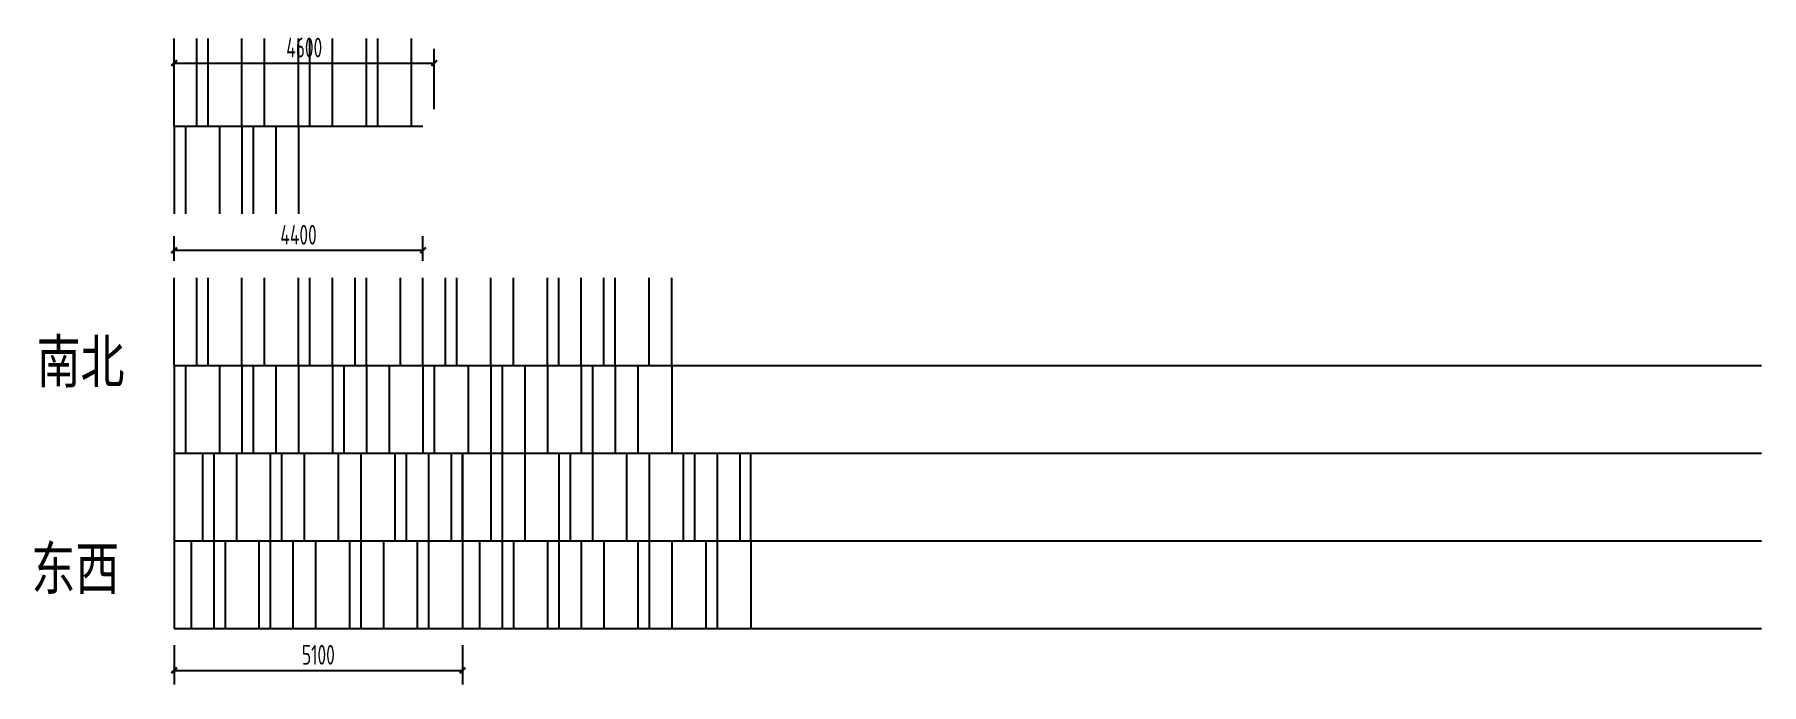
# Model space of a CAD drawing. Extents: x -863035 to 270371, y -8918 to 240488.
# Drawn here: x -189311 to -158775, y 99897 to 111395 of the extents above; entities that cross this region are included whole.
import ezdxf

# ---------------------------------------------------------------- set-up
doc = ezdxf.new("R2010")
doc.units = 0
doc.header["$LTSCALE"] = 1000
doc.header["$MEASUREMENT"] = 0
for name, color, linetype in [('01-标注_尺寸', 124, 'Continuous'), ('A-C_窗', 140, 'Continuous'), ('E-墙面分格', 146, 'Continuous')]:
    doc.layers.add(name, color=color, linetype=linetype)
doc.layers.add('04-不打印_辅助线', color=165, linetype='Continuous', plot=False)
doc.styles.add('_TCH_DIM_T3', font='ROS1', dxfattribs={"width": 0.75, "bigfont": 'JD'})
doc.styles.add('_TCH_LABEL', font='', dxfattribs={"width": 0.75})
doc.styles.get('_TCH_LABEL').set_extended_font_data('SimSun')
doc.dimstyles.new('_TCH_ARCH&&100', dxfattribs={"dimtxt": 350, "dimasz": 100, "dimexe": 250, "dimexo": 300, "dimgap": 100, "dimtad": 1, "dimdec": 0, "dimzin": 0, "dimdsep": 46, "dimtxsty": '_TCH_DIM_T3', "dimblk": 'ARCHTICK', "dimcen": 0.09, "dimclrt": 7, "dimazin": 2, "dimtfac": 1, "dimtdec": 0, "dimtix": 1, "dimtmove": 2, "dimatfit": 3, "dimfxl": 0, "dimtolj": 1, "dimtzin": 0, "dimarcsym": 0})

# ---------------------------------------------------------------- blocks, each defined once
blk = doc.blocks.new('*U67')
at = {"layer": 'E-墙面分格'}
for p, q in [((-2550, 1550), (-2550, 0)), ((-2050, 1550), (-2050, 0)), ((-1850, 1550), (-1850, 0)), ((-1450, 1550), (-1450, 0)), ((-850, 1550), (-850, 0)), ((-650, 1550), (-650, 0)), ((-250, 1550), (-250, 0)), ((350, 1550), (350, 0)), ((750, 1550), (750, 0)), ((1350, 1550), (1350, 0)), ((1550, 1550), (1550, 0)), ((1950, 1550), (1950, 0)), ((2350, 1550), (2350, 0)), ((2550, 0), (2550, 1550)), ((-2550, 0), (-2550, -1550)), ((-2250, 0), (-2250, -1550)), ((-1850, 0), (-1850, -1550)), ((-1650, 0), (-1650, -1550)), ((-1050, 0), (-1050, -1550)), ((-850, 0), (-850, -1550)), ((-450, 0), (-450, -1550)), ((-50, 0), (-50, -1550)), ((550, 0), (550, -1550)), ((750, 0), (750, -1550)), ((1150, 0), (1150, -1550)), ((1750, 0), (1750, -1550)), ((1950, 0), (1950, -1550)), ((2550, 0), (2550, -1550))]:
    blk.add_line(p, q, dxfattribs=at)
blk = doc.blocks.new('*U68')
at = {"layer": 'A-C_窗', "color": 0, "linetype": 'ByBlock', "lineweight": -2, "transparency": 16777216}
for p in [(0, 0), (5100, 0)]:
    blk.add_blockref('*U67', p, dxfattribs=at)
blk = doc.blocks.new('*U69')
at = {"layer": 'E-墙面分格'}
for p, q in [((-2200, 0), (-2200, 1550)), ((-1800, 0), (-1800, 1550)), ((-1600, 0), (-1600, 1550)), ((-1000, 0), (-1000, 1550)), ((-600, 0), (-600, 1550)), ((0, 0), (0, 1550)), ((200, 0), (200, 1550)), ((600, 0), (600, 1550)), ((1000, 0), (1000, 1550)), ((1200, 0), (1200, 1550)), ((1800, 0), (1800, 1550)), ((2200, 0), (2200, 1550)), ((-2200, 0), (-2200, -1550)), ((-2000, 0), (-2000, -1550)), ((-1400, 0), (-1400, -1550)), ((-1000, 0), (-1000, -1550)), ((-800, 0), (-800, -1550)), ((-400, 0), (-400, -1550)), ((0, 0), (0, -1550)), ((600, 0), (600, -1550)), ((800, 0), (800, -1550)), ((1200, 0), (1200, -1550)), ((1600, 0), (1600, -1550)), ((2200, 0), (2200, -1550))]:
    blk.add_line(p, q, dxfattribs=at)
blk = doc.blocks.new('*U70')
at = {"layer": 'A-C_窗', "color": 0, "linetype": 'ByBlock', "lineweight": -2, "transparency": 16777216}
for p in [(0, 0), (4400, 0)]:
    blk.add_blockref('*U69', p, dxfattribs=at)
blk = doc.blocks.new('_ArchTick')
at = {"color": 0, "linetype": 'ByBlock', "const_width": 0.4}
blk.add_lwpolyline([(-0.5, -0.5), (0.5, 0.5)], dxfattribs=at)
blk = doc.blocks.new('*D1260')
at = {"layer": '01-标注_尺寸', "color": 0, "lineweight": -2, "transparency": 16777216}
for p, q in [((-186842, 107390), (-186842, 107828)), ((-182442, 107390), (-182442, 107828)), ((-186842, 107578), (-182442, 107578))]:
    blk.add_line(p, q, dxfattribs=at)
at = {"layer": 'Defpoints', "color": 0, "transparency": 16777216}
for p in [(-182442, 107578), (-186842, 107090), (-182442, 107090)]:
    blk.add_point(p, dxfattribs=at)
at = {"layer": '01-标注_尺寸', "color": 0, "lineweight": -2, "transparency": 16777216, "xscale": 100, "yscale": 100, "zscale": 100, "rotation": 180}
blk.add_blockref('_ArchTick', (-186842, 107578), dxfattribs=at)
at = {"layer": '01-标注_尺寸', "color": 0, "lineweight": -2, "transparency": 16777216, "xscale": 100, "yscale": 100, "zscale": 100}
blk.add_blockref('_ArchTick', (-182442, 107578), dxfattribs=at)
at = {"layer": '01-标注_尺寸', "color": 7, "transparency": 16777216, "insert": (-184642, 107853), "char_height": 350, "attachment_point": 5, "style": '_TCH_DIM_T3'}
blk.add_mtext('\\A1;4400', dxfattribs=at)
blk = doc.blocks.new('*D1261')
at = {"layer": '01-标注_尺寸', "color": 0, "lineweight": -2, "transparency": 16777216}
for p, q in [((-186842, 110074), (-186842, 111140)), ((-186842, 110890), (-182242, 110890)), ((-182242, 110074), (-182242, 111140))]:
    blk.add_line(p, q, dxfattribs=at)
at = {"layer": 'Defpoints', "color": 0, "transparency": 16777216}
for p in [(-182242, 110890), (-186842, 109774), (-182242, 109774)]:
    blk.add_point(p, dxfattribs=at)
at = {"layer": '01-标注_尺寸', "color": 0, "lineweight": -2, "transparency": 16777216, "xscale": 100, "yscale": 100, "zscale": 100, "rotation": 180}
blk.add_blockref('_ArchTick', (-186842, 110890), dxfattribs=at)
at = {"layer": '01-标注_尺寸', "color": 0, "lineweight": -2, "transparency": 16777216, "xscale": 100, "yscale": 100, "zscale": 100}
blk.add_blockref('_ArchTick', (-182242, 110890), dxfattribs=at)
at = {"layer": '01-标注_尺寸', "color": 7, "transparency": 16777216, "insert": (-184542, 111165), "char_height": 350, "attachment_point": 5, "style": '_TCH_DIM_T3'}
blk.add_mtext('\\A1;4600', dxfattribs=at)
blk = doc.blocks.new('*D1262')
at = {"layer": '01-标注_尺寸', "color": 0, "lineweight": -2, "transparency": 16777216}
for p, q in [((-186842, 100590), (-186842, 99897)), ((-181742, 100590), (-181742, 99897)), ((-186842, 100147), (-181742, 100147))]:
    blk.add_line(p, q, dxfattribs=at)
at = {"layer": 'Defpoints', "color": 0, "transparency": 16777216}
for p in [(-186842, 100890), (-181742, 100890), (-181742, 100147)]:
    blk.add_point(p, dxfattribs=at)
at = {"layer": '01-标注_尺寸', "color": 0, "lineweight": -2, "transparency": 16777216, "xscale": 100, "yscale": 100, "zscale": 100, "rotation": 180}
blk.add_blockref('_ArchTick', (-186842, 100147), dxfattribs=at)
at = {"layer": '01-标注_尺寸', "color": 0, "lineweight": -2, "transparency": 16777216, "xscale": 100, "yscale": 100, "zscale": 100}
blk.add_blockref('_ArchTick', (-181742, 100147), dxfattribs=at)
at = {"layer": '01-标注_尺寸', "color": 7, "transparency": 16777216, "insert": (-184292, 100422), "char_height": 350, "attachment_point": 5, "style": '_TCH_DIM_T3'}
blk.add_mtext('\\A1;5100', dxfattribs=at)

msp = doc.modelspace()

# ---------------------------------------------------------------- linework, layer by layer
at = {"layer": 'A-C_窗'}
for p, q in [((-186842.4, 105539.9), (-158775.3, 105539.9)), ((-186842.4, 103989.9), (-158775.3, 103989.9)), ((-186842.4, 102439.9), (-158775.3, 102439.9)), ((-186842.4, 100889.9), (-158775.3, 100889.9))]:
    msp.add_line(p, q, dxfattribs=at)
at = {"layer": 'E-墙面分格'}
for p, q in [((-186842.4, 109773.5), (-186842.4, 111323.5)), ((-186442.4, 109773.5), (-186442.4, 111323.5)), ((-186242.4, 109773.5), (-186242.4, 111323.5)), ((-185642.4, 109773.5), (-185642.4, 111323.5)), ((-185242.4, 109773.5), (-185242.4, 111323.5)), ((-184642.4, 109773.5), (-184642.4, 111323.5)), ((-184442.4, 109773.5), (-184442.4, 111323.5)), ((-184042.4, 109773.5), (-184042.4, 111323.5)), ((-183442.4, 109773.5), (-183442.4, 111323.5)), ((-183242.4, 109773.5), (-183242.4, 111323.5)), ((-182642.4, 109773.5), (-182642.4, 111323.5)), ((-186842.4, 109773.5), (-182442.4, 109773.5)), ((-186842.4, 109773.5), (-186842.4, 108223.5)), ((-186642.4, 109773.5), (-186642.4, 108223.5)), ((-186042.4, 109773.5), (-186042.4, 108223.5)), ((-185642.4, 109773.5), (-185642.4, 108223.5)), ((-185442.4, 109773.5), (-185442.4, 108223.5)), ((-185042.4, 109773.5), (-185042.4, 108223.5)), ((-184642.4, 109773.5), (-184642.4, 108223.5))]:
    msp.add_line(p, q, dxfattribs=at)

# ---------------------------------------------------------------- block references
at = {"layer": 'A-C_窗'}
for name, p in [('*U70', (-184642.4, 105539.9)), ('*U68', (-184292.4, 102439.9))]:
    msp.add_blockref(name, p, dxfattribs=at)

# ---------------------------------------------------------------- texts
at = {"layer": '04-不打印_辅助线', "style": '_TCH_LABEL', "width": 0.75}
for s, p in [('南北', (-189274.7, 105233.6)), ('东西', (-189365.8, 101573.9))]:
    msp.add_text(s, height=759.49, dxfattribs=at).set_placement(p)

# ---------------------------------------------------------------- dimensions: what is measured, and where the dimension line sits
at = {"layer": '01-标注_尺寸'}
for p1, p2, distance, picture, middle in [((-186842.4, 109773.5), (-182242.4, 109773.5), 1116.7, '*D1261', (-184542.4, 111165.2)), ((-186842.4, 107089.9), (-182442.4, 107089.9), 488.3, '*D1260', (-184642.4, 107853.2)), ((-186842.4, 100889.9), (-181742.4, 100889.9), -742.5, '*D1262', (-184292.4, 100422.3))]:
    dim = msp.add_aligned_dim(p1=p1, p2=p2, distance=distance, dimstyle='_TCH_ARCH&&100', dxfattribs=at)
    dim.commit()
    dim.dimension.update_dxf_attribs({"geometry": picture, "text_midpoint": middle})

doc.saveas('drawing.dxf')
